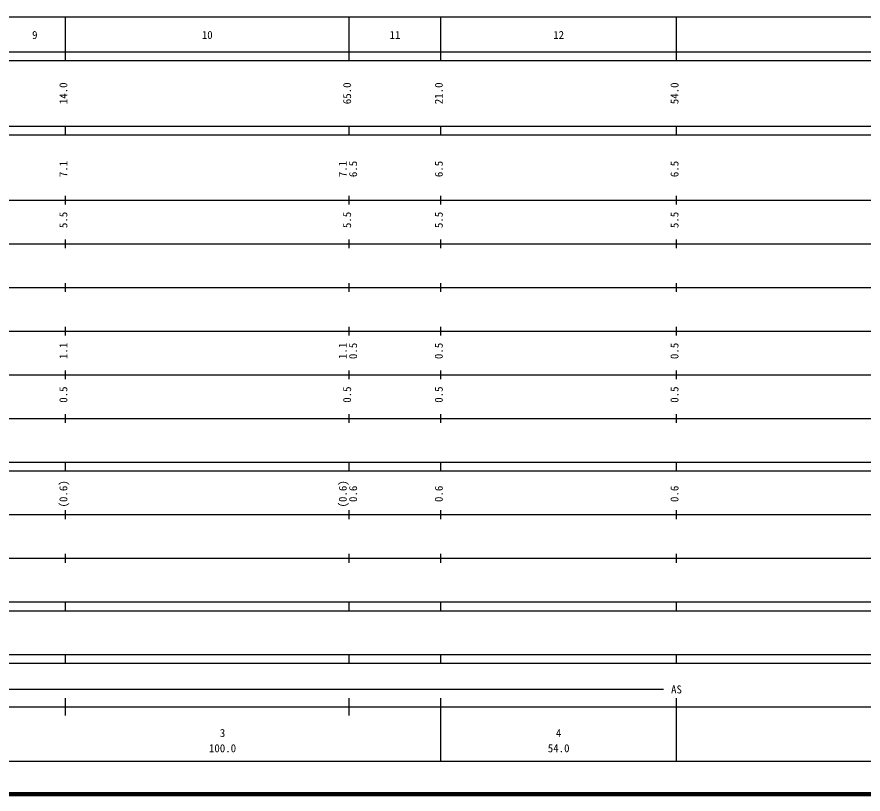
# Model space of a CAD drawing. Units: millimetres, scale not verified. Extents: x 40000 to 680000, y 20000 to 380000.
# Drawn here: x 270903 to 464739, y 20000 to 198000 of the extents above; entities that cross this region are included whole.
import ezdxf
from ezdxf.enums import TextEntityAlignment as Align

# ---------------------------------------------------------------- set-up
doc = ezdxf.new("R2010")
doc.units = ezdxf.units.MM
doc.header["$LTSCALE"] = 1000
doc.layers.add('M-TTL', color=2, linetype='Continuous', lineweight=140)
doc.layers.add('M-TTL-BAND', color=7, linetype='Continuous', lineweight=25)
doc.styles.add('ＭＳ ゴシック', font='')
doc.styles.get('ＭＳ ゴシック').set_extended_font_data('MS Gothic')

msp = doc.modelspace()

# ---------------------------------------------------------------- linework, layer by layer
at = {"layer": 'M-TTL'}
msp.add_line((40000, 20000), (680000, 20000), dxfattribs=at)
at = {"layer": 'M-TTL-BAND'}
for p, q in [((68000, 198000), (579000, 198000)), ((282000, 188000), (282000, 198000)), ((347000, 188000), (347000, 198000)), ((368000, 188000), (368000, 198000)), ((422000, 188000), (422000, 198000)), ((40000, 190000), (579000, 190000)), ((40000, 188000), (579000, 188000)), ((40000, 173000), (579000, 173000)), ((282000, 171000), (282000, 173000)), ((347000, 171000), (347000, 173000)), ((368000, 171000), (368000, 173000)), ((422000, 171000), (422000, 173000)), ((40000, 171000), (579000, 171000)), ((40000, 156000), (579000, 156000)), ((282000, 155000), (282000, 157000)), ((347000, 155000), (347000, 157000)), ((368000, 155000), (368000, 157000)), ((422000, 155000), (422000, 157000)), ((46000, 146000), (579000, 146000)), ((282000, 145000), (282000, 147000)), ((347000, 145000), (347000, 147000)), ((368000, 145000), (368000, 147000)), ((422000, 145000), (422000, 147000)), ((52000, 136000), (579000, 136000)), ((282000, 135000), (282000, 137000)), ((347000, 135000), (347000, 137000)), ((368000, 135000), (368000, 137000)), ((422000, 135000), (422000, 137000)), ((46000, 126000), (579000, 126000)), ((282000, 125000), (282000, 127000)), ((347000, 125000), (347000, 127000)), ((368000, 125000), (368000, 127000)), ((422000, 125000), (422000, 127000)), ((282000, 115000), (282000, 117000)), ((347000, 115000), (347000, 117000)), ((368000, 115000), (368000, 117000)), ((422000, 115000), (422000, 117000)), ((52000, 116000), (579000, 116000)), ((282000, 105000), (282000, 107000)), ((347000, 105000), (347000, 107000)), ((368000, 105000), (368000, 107000)), ((422000, 105000), (422000, 107000)), ((46000, 106000), (579000, 106000)), ((40000, 96000), (579000, 96000)), ((282000, 94000), (282000, 96000)), ((347000, 94000), (347000, 96000)), ((368000, 94000), (368000, 96000)), ((422000, 94000), (422000, 96000)), ((40000, 94000), (579000, 94000)), ((49000, 84000), (579000, 84000)), ((282000, 83000), (282000, 85000)), ((347000, 83000), (347000, 85000)), ((368000, 83000), (368000, 85000)), ((422000, 83000), (422000, 85000)), ((40000, 74000), (579000, 74000)), ((282000, 73000), (282000, 75000)), ((347000, 73000), (347000, 75000)), ((368000, 73000), (368000, 75000)), ((422000, 73000), (422000, 75000)), ((40000, 64000), (579000, 64000)), ((282000, 62000), (282000, 64000)), ((347000, 62000), (347000, 64000)), ((368000, 62000), (368000, 64000)), ((422000, 62000), (422000, 64000)), ((40000, 62000), (579000, 62000)), ((40000, 52000), (579000, 52000)), ((282000, 50000), (282000, 52000)), ((347000, 50000), (347000, 52000)), ((368000, 50000), (368000, 52000)), ((422000, 50000), (422000, 52000)), ((40000, 50000), (579000, 50000)), ((71000, 44000), (419000, 44000)), ((282000, 38000), (282000, 42000)), ((347000, 38000), (347000, 42000)), ((368000, 27500), (368000, 42000)), ((422000, 27500), (422000, 42000)), ((40000, 40000), (579000, 40000)), ((68000, 27500), (579000, 27500))]:
    msp.add_line(p, q, dxfattribs=at)

# ---------------------------------------------------------------- texts
at = {"layer": 'M-TTL-BAND', "style": 'ＭＳ ゴシック'}
for s, p in [('9', (275000, 192405)), ('10', (314500, 192405)), ('11', (357500, 192405)), ('12', (395000, 192405)), ('AS', (422000, 42500)), ('3', (318000, 32523)), ('4', (395000, 32523)), ('100.0', (318000, 29033)), ('54.0', (395000, 29033))]:
    msp.add_text(s, height=1833, dxfattribs=at).set_placement(p, align=Align.BOTTOM_CENTER)
for s, p in [('14.0', (283000, 180500)), ('65.0', (348000, 180500)), ('21.0', (369000, 180500)), ('54.0', (423000, 180500)), ('7.1', (283000, 163174)), ('7.1', (347000, 163174)), ('6.5', (349370, 163174)), ('6.5', (369000, 163174)), ('6.5', (423000, 163174)), ('5.5', (283000, 151500)), ('5.5', (348000, 151500)), ('5.5', (369000, 151500)), ('5.5', (423000, 151500)), ('1.1', (283000, 121500)), ('1.1', (347000, 121500)), ('0.5', (349370, 121500)), ('0.5', (369000, 121500)), ('0.5', (423000, 121500)), ('0.5', (283000, 111500)), ('0.5', (348000, 111500)), ('0.5', (369000, 111500)), ('0.5', (423000, 111500)), ('(0.6)', (283000, 88764)), ('(0.6)', (347000, 88764)), ('0.6', (349370, 88764)), ('0.6', (369000, 88764)), ('0.6', (423000, 88764))]:
    msp.add_text(s, height=1833, rotation=90, dxfattribs=at).set_placement(p, align=Align.BOTTOM_CENTER)

doc.saveas('drawing.dxf')
